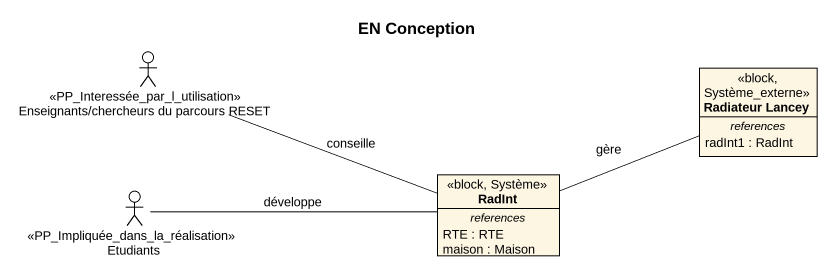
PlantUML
@startuml
title EN Conception
allowmixing
hide circle
hide empty members
actor "Enseignants/chercheurs du parcours RESET" as Enseignants_chercheurs_du <<PP_Interessée_par_l_utilisation>>
class "Radiateur Lancey" as Radiateur_Lancey <<block, Système_externe>> {
  -- references --
  radInt1 : RadInt
}
actor Etudiants <<PP_Impliquée_dans_la_réalisation>>
class RadInt <<block, Système>> {
  -- references --
  RTE : RTE
  maison : Maison
}
Enseignants_chercheurs_du -right- RadInt : conseille
Etudiants -right- RadInt : développe
RadInt -right- Radiateur_Lancey : gère
@enduml
